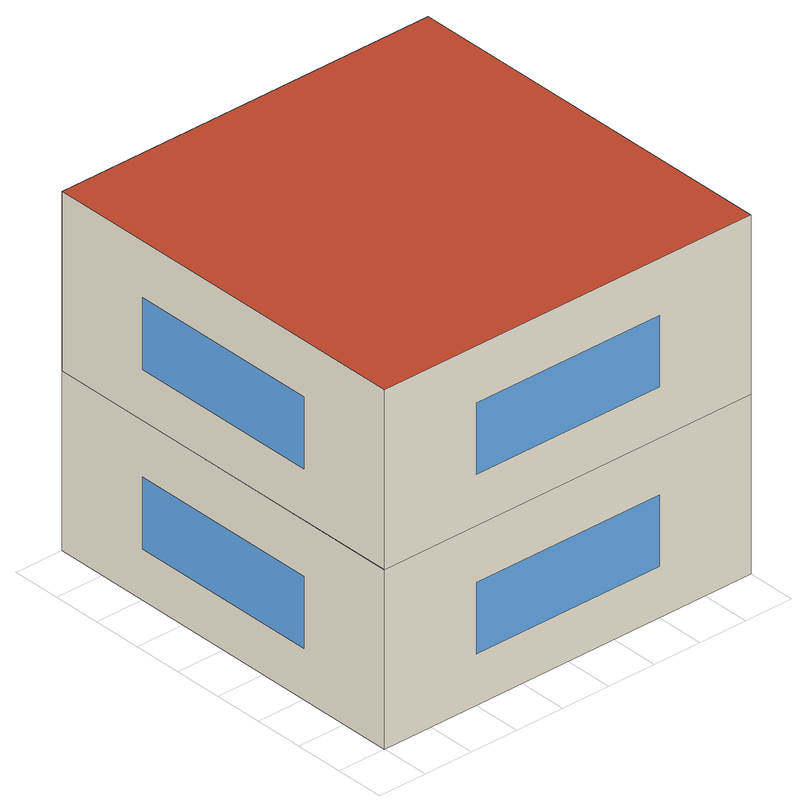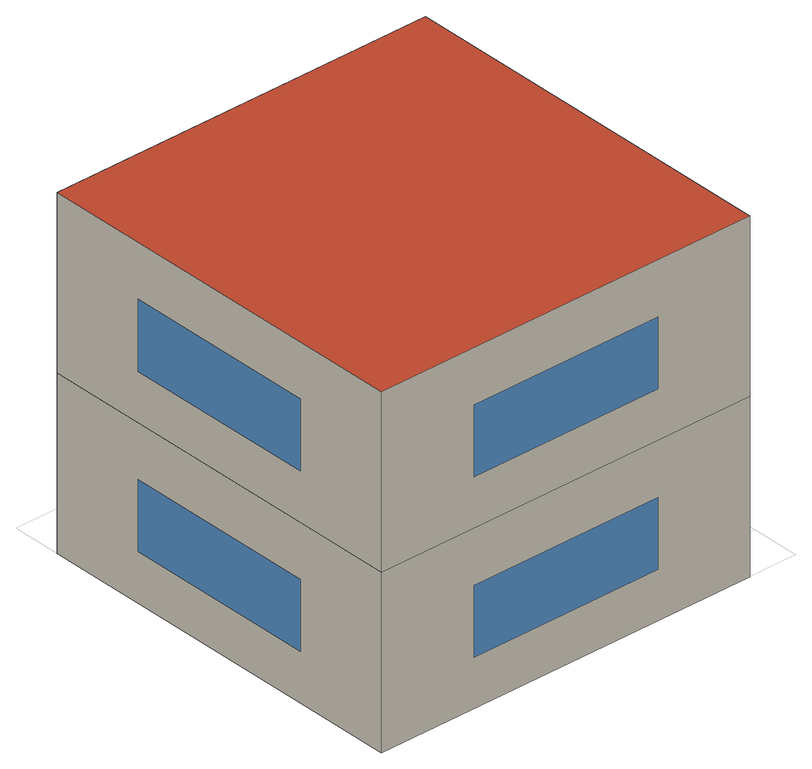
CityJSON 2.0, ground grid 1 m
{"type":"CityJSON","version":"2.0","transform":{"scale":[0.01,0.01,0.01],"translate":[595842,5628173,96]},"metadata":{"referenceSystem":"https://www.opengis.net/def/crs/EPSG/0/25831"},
"CityObjects":{
"building1":{"type":"Building","attributes":{"description":"Simple Building for DesTest","name":"SimpleDistrict_16","CheckResultEnergyPlus":"Information: No errors detected","Heating energy demand EnergyPlus":14694.8,"Heating energy demand per m² EnergyPlus":143.5,"Cooling energy demand EnergyPlus":0,"Cooling energy demand per m² EnergyPlus":0,"function":"1000","yearOfConstruction":1980,"measuredHeight":7,"storeysAboveGround":2,"storeysBelowGround":0,"buildingType":"Medium size building","constructionWeight":"heavy"},"children":["building1-1","building1-2"]},
"building1-1":{"type":"BuildingPart","attributes":{"name":"DayZone-16","function":"1000","yearOfConstruction":2022,"measuredHeight":3.5,"storeysAboveGround":1,"storeysBelowGround":0,"VolumeType.type":"grossVolume","VolumeType.value":224,"FloorArea.type":"netFloorArea","FloorArea.value":51.2},"parents":["building1"],"geometry":[{"type":"Solid","lod":"3","boundaries":[[[[0,1,2,3],[4,5,6,7]],[[4,7,6,5]],[[1,8,9,2],[10,11,12,13]],[[13,12,11,10]],[[8,14,15,9],[16,17,18,19]],[[16,19,18,17]],[[14,0,3,15],[20,21,22,23]],[[21,20,23,22]],[[9,15,3,2]],[[14,8,1,0]]]],"semantics":{"surfaces":[{"type":"WallSurface"},{"type":"Window"},{"type":"GroundSurface"},{"type":"CeilingSurface"}],"values":[[0,1,0,1,0,1,0,1,2,3]]}}]},
"building1-2":{"type":"BuildingPart","attributes":{"name":"NightZone-16","function":"1000","yearOfConstruction":2022,"measuredHeight":3.5,"storeysAboveGround":1,"storeysBelowGround":0,"VolumeType.type":"grossVolume","VolumeType.value":224,"FloorArea.type":"netFloorArea","FloorArea.value":51.2},"parents":["building1"],"geometry":[{"type":"Solid","lod":"3","boundaries":[[[[24,25,26,27]],[[0,14,26,25],[28,29,30,31]],[[31,30,29,28]],[[8,1,24,27],[32,33,34,35]],[[35,34,33,32]],[[14,8,27,26],[36,37,38,39]],[[36,39,38,37]],[[1,0,25,24],[40,41,42,43]],[[43,42,41,40]],[[0,1,8,14]]]],"semantics":{"surfaces":[{"type":"RoofSurface"},{"type":"WallSurface"},{"type":"Window"},{"type":"FloorSurface"}],"values":[[0,1,2,1,2,1,2,1,2,3]]}}]}
},
"vertices":[
[800,800,350],[800,0,350],[800,0,0],[800,800,0],[800,200,100],[800,200,240],[800,600,240],[800,600,100],[0,0,350],[0,0,0],[200,0,100],[200,0,240],[600,0,240],[600,0,100],[0,800,350],[0,800,0],[0,600,100],[0,600,240],[0,200,240],[0,200,100],[600,800,100],[600,800,240],[200,800,240],[200,800,100],
[800,0,700],[800,800,700],[0,800,700],[0,0,700],[600,800,450],[600,800,590],[200,800,590],[200,800,450],[200,0,450],[200,0,590],[600,0,590],[600,0,450],[0,600,450],[0,600,590],[0,200,590],[0,200,450],[800,200,450],[800,200,590],[800,600,590],[800,600,450]
]}
